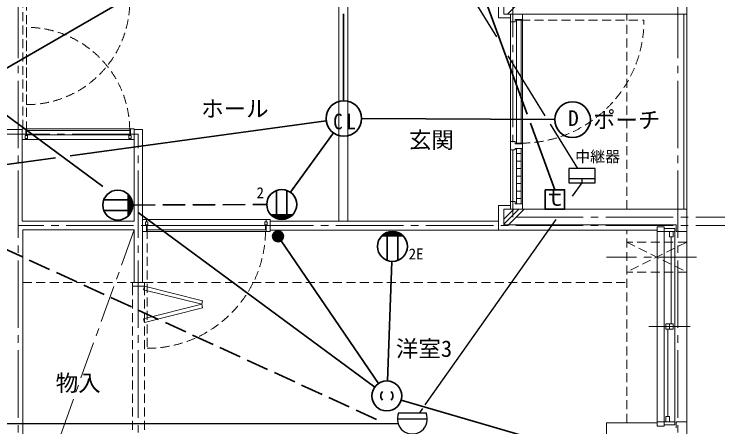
# Model space of a CAD drawing. Units: millimetres at full size, sheet at 1:50; details may follow other scales. Extents: x -9674 to 9699, y -6794 to 6791.
# Drawn here: x 1870 to 6566, y -1492 to 1265 of the extents above; entities that cross this region are included whole.
import ezdxf
from ezdxf.enums import TextEntityAlignment as Align

# ---------------------------------------------------------------- set-up
doc = ezdxf.new("R2010")
doc.units = ezdxf.units.MM
doc.header["$LTSCALE"] = 50
for name, pattern in [('CHAIN1', [8, 5, -1, 1, -1]), ('CHAIN2', [12, 9, -1, 1, -1]), ('DASHED1', [1.8, 1.2, -0.6]), ('DASHED3', [4, 3, -1])]:
    doc.linetypes.add(name, pattern=pattern)
for name, color, linetype, lineweight in [('1-0_芯', 134, 'CHAIN2', 9), ('1-1_躯体', 134, 'Continuous', 9), ('1-2_間仕切', 134, 'Continuous', 9), ('1-3_建具', 134, 'Continuous', 9), ('1-5_設備', 134, 'Continuous', 9), ('1-6_ﾊﾞﾙｺﾆｰ・階段', 134, 'Continuous', 9), ('1-7_その他', 134, 'DASHED1', 9), ('1-8_ハッチ', 134, 'Continuous', 9), ('1-C_梁', 134, 'DASHED1', 9), ('2-0_芯', 2, 'Continuous', 35), ('2-E', 2, 'Continuous', 35), ('3-3', 1, 'Continuous', 25), ('3-E', 3, 'Continuous', 35)]:
    doc.layers.add(name, color=color, linetype=linetype, lineweight=lineweight)
doc.layers.add('1-A_文字', color=134, linetype='Continuous')
doc.styles.add('ＭＳ ゴシック', font='')
doc.styles.get('ＭＳ ゴシック').set_extended_font_data('MS Gothic')

msp = doc.modelspace()

# ---------------------------------------------------------------- linework, layer by layer
at = {"layer": '1-0_芯'}
for p, q in [((1897.5, -3230.3), (1897.5, 4842.91)), ((6297.5, -3230.3), (6297.5, 4842.91)), ((5197.5, -90.59), (5197.5, 1316.41)), ((-8542.5, 462.91), (2697.5, 462.91)), ((2697.5, -3230.3), (2697.5, 462.91)), ((8067.5, -90.59), (5197.5, -90.59)), ((8067.5, -147.09), (1897.5, -147.09))]:
    msp.add_line(p, q, dxfattribs=at)
at = {"layer": '1-1_躯体'}
for p, q in [((6357.5, 1263.91), (6357.5, 1408.94)), ((6287.5, -143.09), (5137.5, -143.09)), ((6287.5, -143.09), (6287.5, -187.06)), ((6287.5, -1457.06), (6357.5, -1457.06)), ((6287.5, -1497.06), (6287.5, -1457.06)), ((6357.5, -3177.09), (6357.5, -1457.06))]:
    msp.add_line(p, q, dxfattribs=at)
for points in [[(6357.5, 1263.91), (5137.5, 1263.91), (5137.5, 1368.91)], [(6357.5, -38.09), (5137.5, -38.09), (5137.5, -143.09)], [(6287.5, -187.06), (6357.5, -187.06), (6357.5, -38.09)]]:
    msp.add_lwpolyline(points, dxfattribs=at)
at = {"layer": '1-2_間仕切'}
for p, q in [((967.5, 492.91), (1923.5, 492.91)), ((1923.5, -117.09), (1923.5, 492.91)), ((2671.5, 492.91), (2727.5, 492.91)), ((2671.5, -117.09), (2671.5, 492.91)), ((2727.5, -117.09), (2727.5, 492.91)), ((1923.5, -117.09), (2671.5, -117.09)), ((5102.5, -117.09), (3577.5, -117.09)), ((1927.5, -2247.09), (1927.5, -177.09)), ((1927.5, -177.09), (2671.5, -177.09)), ((2671.5, -177.09), (2671.5, -527.09)), ((2727.5, -527.09), (2727.5, -177.09)), ((5102.5, -178.09), (3577.5, -178.09))]:
    msp.add_line(p, q, dxfattribs=at)
at = {"layer": '1-3_建具', "linetype": 'DASHED1'}
for p, q in [((1953.5, 1347.91), (1953.5, 659.91)), ((5252.5, 1222.91), (6072.5, 1222.91)), ((1953.5, 487.91), (1953.5, 1175.91)), ((2757.5, -177.09), (2757.5, -967.09)), ((2660, -552.09), (2660, -2102.09)), ((2740, -552.09), (2740, -2102.09))]:
    msp.add_line(p, q, dxfattribs=at)
at = {"layer": '1-3_建具'}
for p, q in [((5182.5, 1263.91), (5182.5, 1212.91)), ((5182.5, 1248.91), (5182.5, 1227.91)), ((5222.5, 1222.91), (5222.5, 402.91)), ((5252.5, 1222.91), (5222.5, 1222.91)), ((5252.5, 1222.91), (5252.5, 402.91)), ((5262.5, 1227.91), (5262.5, 1263.91)), ((5262.5, 1227.91), (5262.5, 397.91)), ((5212.5, 1212.91), (5182.5, 1212.91)), ((5182.5, 412.91), (5182.5, 1212.91)), ((1948.5, 497.91), (1923.5, 497.91)), ((1948.5, 452.91), (1948.5, 497.91)), ((2646.5, 497.91), (1948.5, 497.91)), ((1953.5, 487.91), (1953.5, 457.91)), ((1953.5, 487.91), (2641.5, 487.91)), ((2641.5, 487.91), (2641.5, 457.91)), ((2646.5, 497.91), (2671.5, 497.91)), ((2646.5, 452.91), (2646.5, 497.91)), ((2671.5, 487.91), (2671.5, 497.91)), ((1943.5, 452.91), (1943.5, 432.91)), ((1943.5, 452.91), (1958.5, 452.91)), ((1943.5, 432.91), (1958.5, 432.91)), ((1948.5, 427.91), (1948.5, 432.91)), ((1948.5, 427.91), (2646.5, 427.91)), ((2641.5, 457.91), (1953.5, 457.91)), ((1958.5, 452.91), (1958.5, 432.91)), ((2636.5, 452.91), (2636.5, 432.91)), ((2651.5, 452.91), (2636.5, 452.91)), ((2651.5, 432.91), (2636.5, 432.91)), ((2646.5, 427.91), (2646.5, 432.91)), ((2646.5, 427.91), (2671.5, 427.91)), ((2651.5, 452.91), (2651.5, 432.91)), ((5212.5, 412.91), (5182.5, 412.91)), ((5182.5, 357.91), (5182.5, 412.91)), ((5212.5, 412.91), (5212.5, 397.91)), ((5252.5, 402.91), (5222.5, 402.91)), ((5182.5, 357.91), (5182.5, 12.91)), ((5222.5, 367.91), (5222.5, -2.09)), ((5222.5, 332.91), (5252.5, 332.91)), ((5252.5, 367.91), (5252.5, -2.09)), ((5262.5, -2.09), (5262.5, 367.91)), ((5222.5, 282.91), (5252.5, 282.91)), ((5222.5, 232.91), (5252.5, 232.91)), ((5222.5, 182.91), (5252.5, 182.91)), ((5222.5, 132.91), (5252.5, 132.91)), ((5222.5, 82.91), (5252.5, 82.91)), ((5212.5, 12.91), (5182.5, 12.91)), ((5182.5, -38.09), (5182.5, 12.91)), ((5222.5, 32.91), (5252.5, 32.91)), ((5182.5, -23.09), (5182.5, -2.09)), ((5262.5, -2.09), (5262.5, -38.09)), ((2727.5, -187.09), (2727.5, -107.09)), ((2727.5, -107.09), (2752.5, -107.09)), ((2762.5, -122.09), (2747.5, -122.09)), ((2747.5, -122.09), (2747.5, -142.09)), ((2752.5, -122.09), (2752.5, -107.09)), ((3552.5, -107.09), (2752.5, -107.09)), ((2762.5, -142.09), (2762.5, -122.09)), ((3542.5, -142.09), (3542.5, -122.09)), ((3557.5, -122.09), (3542.5, -122.09)), ((3552.5, -107.09), (3577.5, -107.09)), ((3552.5, -122.09), (3552.5, -107.09)), ((3557.5, -142.09), (3557.5, -122.09)), ((2727.5, -187.09), (2752.5, -187.09)), ((2747.5, -142.09), (2762.5, -142.09)), ((2757.5, -147.09), (2757.5, -177.09)), ((3547.5, -147.09), (2757.5, -147.09)), ((2757.5, -177.09), (3547.5, -177.09)), ((3557.5, -142.09), (3542.5, -142.09)), ((3547.5, -177.09), (3547.5, -147.09)), ((3552.5, -142.09), (3552.5, -187.09)), ((6160.5, -157.06), (6161.53, -157.06)), ((6160.5, -157.06), (6160.5, -187.06)), ((6160.5, -157.06), (6207.5, -157.06)), ((6160.5, -187.06), (6207.5, -187.06)), ((6160.5, -187.06), (6160.5, -1457.06)), ((6207.5, -157.06), (6207.5, -187.06)), ((6277.5, -167.06), (6207.5, -167.06)), ((6207.5, -187.06), (6277.5, -187.06)), ((6207.5, -202.06), (6207.5, -187.06)), ((6242.5, -222.06), (6242.5, -187.06)), ((6266.5, -222.06), (6266.5, -187.06)), ((6277.5, -167.06), (6277.5, -202.06)), ((6357.5, -187.06), (6357.5, -1457.06)), ((6207.5, -1442.06), (6207.5, -202.06)), ((6266.5, -222.06), (6242.5, -222.06)), ((6254.5, -804.56), (6254.5, -222.06)), ((6277.5, -1442.06), (6277.5, -202.06)), ((2740, -527.09), (2660, -527.09)), ((2733.94, -576.34), (2740, -552.09)), ((2740, -552.09), (2740, -527.09)), ((2733.94, -770.37), (3121.99, -673.35)), ((3128.06, -697.61), (2740, -794.62)), ((3121.99, -673.35), (3128.06, -697.61)), ((2733.94, -770.37), (2740, -794.62)), ((6380.98, -822.06), (6104.02, -822.06)), ((6266.5, -804.56), (6218.5, -804.56)), ((6218.5, -839.56), (6218.5, -804.56)), ((6266.5, -839.56), (6218.5, -839.56)), ((6230.5, -839.56), (6230.5, -1422.06)), ((6242.5, -839.56), (6242.5, -804.56)), ((6266.5, -839.56), (6266.5, -804.56)), ((6207.5, -1442.06), (6207.5, -1457.06)), ((6218.5, -1422.06), (6242.5, -1422.06)), ((6218.5, -1422.06), (6218.5, -1457.06)), ((6242.5, -1422.06), (6242.5, -1457.06)), ((6277.5, -1477.06), (6277.5, -1442.06)), ((6160.5, -1487.06), (6161.53, -1487.06)), ((6160.5, -1487.06), (6207.5, -1487.06)), ((6207.5, -1457.06), (6277.5, -1457.06)), ((6207.5, -1487.06), (6207.5, -1457.06)), ((6277.5, -1477.06), (6207.5, -1477.06))]:
    msp.add_line(p, q, dxfattribs=at)
for points in [[(5212.5, 1212.91), (5212.5, 1227.91), (5262.5, 1227.91)], [(1948.5, 427.91), (1923.5, 427.91), (1923.5, 497.91)], [(5212.5, 397.91), (5262.5, 397.91), (5262.5, 367.91)], [(5182.5, 357.91), (5212.5, 357.91), (5212.5, 367.91), (5262.5, 367.91)], [(5212.5, 12.91), (5212.5, -2.09), (5262.5, -2.09)], [(3552.5, -187.09), (3577.5, -187.09), (3577.5, -107.09)], [(2752.5, -142.09), (2752.5, -187.09), (3552.5, -187.09)], [(2740, -552.09), (2660, -552.09), (2660, -527.09)], [(2733.94, -576.34), (3121.99, -673.35), (3128.06, -649.1), (2740, -552.09)], [(6160.5, -1487.06), (6160.5, -1457.06), (6207.5, -1457.06)]]:
    msp.add_lwpolyline(points, dxfattribs=at)
at = {"layer": '1-3_建具', "linetype": 'DASHED1'}
for centre, radius, start, end in [((1953.5, 1347.91), 688, 270, 0), ((5252.5, 1222.91), 820, 270, 0), ((1953.5, 487.91), 688, 0, 90), ((2757.5, -177.09), 790, 270, 0)]:
    msp.add_arc(centre, radius, start, end, dxfattribs=at)
at = {"layer": '1-5_設備'}
for p, q in [((4037.5, -117.09), (4037.5, 1342.91)), ((4097.5, -117.09), (4097.5, 1342.91))]:
    msp.add_line(p, q, dxfattribs=at)
at = {"layer": '1-6_ﾊﾞﾙｺﾆｰ・階段'}
for p, q in [((6337.5, -38.09), (6337.5, 1263.91)), ((6357.5, -38.09), (6357.5, 1263.91))]:
    msp.add_line(p, q, dxfattribs=at)
at = {"layer": '1-7_その他', "linetype": 'CHAIN1'}
for p, q in [((2671.5, -177.09), (1927.5, -2247.09)), ((6422.5, -357.59), (5822.5, -357.59))]:
    msp.add_line(p, q, dxfattribs=at)
at = {"layer": '1-7_その他'}
for p, q in [((5957.5, -257.59), (6357.5, -457.59)), ((6357.5, -257.59), (5957.5, -457.59)), ((6357.5, -257.59), (5957.5, -257.59)), ((6357.5, -457.59), (5957.5, -457.59))]:
    msp.add_line(p, q, dxfattribs=at)
at = {"layer": '1-8_ハッチ'}
for p, q in [((5102.5, 1238.91), (5102.5, 1403.91)), ((5161.68, 1263.91), (5266.68, 1368.91)), ((5102.5, 1238.91), (5182.5, 1238.91)), ((5102.5, -13.09), (5182.5, -13.09)), ((5102.5, -13.09), (5102.5, -178.09)), ((5137.5, -139.13), (5238.54, -38.09)), ((5137.5, -103.77), (5203.18, -38.09)), ((5168.89, -143.09), (5273.89, -38.09)), ((5102.5, -178.09), (6160.5, -178.09)), ((6160.5, -1464.06), (5822.5, -1464.06)), ((5822.5, -2247.09), (5822.5, -1464.06))]:
    msp.add_line(p, q, dxfattribs=at)
at = {"layer": '1-C_梁'}
for p, q in [((1927.5, 497.91), (1927.5, 1337.91)), ((5957.5, -38.09), (5957.5, 1263.91)), ((5957.5, -1464.06), (5957.5, -178.09)), ((1927.5, -527.09), (5957.5, -527.09))]:
    msp.add_line(p, q, dxfattribs=at)
at = {"layer": '2-0_芯'}
for p, q in [((3088.68, 1636.72), (1627.5, 793.83)), ((4068.74, 1265.5), (4068.74, 685.93)), ((2462.68, 113.43), (1627.5, 730.07)), ((4188.77, 566.59), (5477.26, 560.34)), ((2244.9, 317.44), (3952.32, 551.06)), ((3714.33, 74.46), (4000.48, 470.86)), ((1343.84, 194.15), (2146.38, 303.96)), ((2631.9, -82.47), (2631.9, 60.36)), ((2634.9, -79.39), (2634.9, 57.29)), ((2640.9, -72.36), (2640.9, 50.26)), ((3620.79, -100.34), (3620.79, 87.05)), ((3690.79, -100.34), (3690.79, 87.05)), ((2468.19, 23.95), (2655.58, 23.95)), ((2646.9, -63.73), (2646.9, 41.63)), ((2652.9, -52.52), (2652.9, 30.41)), ((2658.9, -35.37), (2658.9, 13.27)), ((2468.19, -46.05), (2655.58, -46.05)), ((4276.35, -1225.67), (2697.47, -59.93)), ((3727.2, -76.66), (3584.37, -76.66)), ((3724.13, -79.66), (3587.44, -79.66)), ((3717.1, -85.66), (3594.48, -85.66)), ((3708.47, -91.66), (3603.11, -91.66)), ((3697.25, -97.66), (3614.32, -97.66)), ((3680.11, -103.66), (3631.47, -103.66)), ((3621.27, -253.96), (3621.27, -184.55)), ((3630.87, -255.26), (3630.87, -183.25)), ((3640.48, -253.96), (3640.48, -184.55)), ((3602.07, -240.86), (3602.07, -197.65)), ((3611.67, -249.71), (3611.67, -188.8)), ((3650.08, -249.71), (3650.08, -188.8)), ((3659.68, -240.86), (3659.68, -197.65)), ((4465.95, -216.6), (4323.12, -216.6)), ((4462.88, -213.6), (4326.2, -213.6)), ((4455.85, -207.6), (4333.23, -207.6)), ((4447.22, -201.6), (4341.86, -201.6)), ((4436, -195.6), (4353.07, -195.6)), ((4359.54, -192.92), (4359.54, -380.31)), ((4418.86, -189.6), (4370.22, -189.6)), ((4429.54, -192.92), (4429.54, -380.31)), ((4300.5, -1202.42), (3651.14, -249.01)), ((4360.57, -1185.14), (4390.76, -386.56)), ((4452.79, -1313.04), (5633.82, -1657.13))]:
    msp.add_line(p, q, dxfattribs=at)
for centre, radius in [((2561.89, -11.05), 100.02), ((3655.79, -6.64), 100.02), ((3630.87, -219.25), 36.01), ((4394.54, -286.61), 100.02), ((4356.79, -1285.07), 100)]:
    msp.add_circle(centre, radius, dxfattribs=at)
for centre, start, end in [((4356.87, -1285.07), 134.60825, 225.39172), ((4356.71, -1285.07), 314.60825, 45.39172)]:
    msp.add_arc(centre, 40.08, start, end, dxfattribs=at)
at = {"layer": '2-E', "linetype": 'DASHED3'}
msp.add_line((2661.91, -10.65), (3555.77, -7.05), dxfattribs=at)
at = {"layer": '2-E'}
for centre in [(4070, 567.16), (5596.03, 559.77)]:
    msp.add_circle(centre, 118.77, dxfattribs=at)
at = {"layer": '3-3'}
for p, q in [((5089.69, 1113.1), (4772.82, 1629.16)), ((5413.31, 586.06), (5167.27, 986.75)), ((5630.11, 232.98), (5448.56, 528.65)), ((5570.46, 166.37), (5747.85, 166.37)), ((5659.16, 138.37), (5659.16, 166.37)), ((5595.69, 48.28), (5659.16, 138.37)), ((4613.66, -1345.6), (5486.23, -107.09)), ((4435.42, -1398.44), (4618.79, -1398.44)), ((4576.44, -1398.44), (4597.2, -1368.96)), ((4427.09, -1438.44), (4627.13, -1438.44)), ((923.06, -1468.45), (4431.69, -1468.45))]:
    msp.add_line(p, q, dxfattribs=at)
msp.add_lwpolyline([(5570.46, 138.37), (5747.85, 138.37), (5747.85, 232.98), (5570.46, 232.98)], close=True, dxfattribs=at)
msp.add_arc((4527.11, -1438.43), 100.03, 156.4305, 23.56947, dxfattribs=at)
at = {"layer": '3-E'}
for p, q in [((4918.31, 1624.77), (5293.61, 595.89)), ((5315.38, 536.2), (5477.44, 91.91))]:
    msp.add_line(p, q, dxfattribs=at)
at = {"layer": '3-E', "linetype": 'DASHED3'}
msp.add_line((4288.06, -1442.2), (1250.29, -46.62), dxfattribs=at)
at = {"layer": '3-E'}
msp.add_lwpolyline([(5412.44, 91.91), (5412.44, -38.09), (5542.44, -38.09), (5542.44, 91.91)], close=True, dxfattribs=at)

# ---------------------------------------------------------------- texts
at = {"layer": '1-A_文字', "style": 'ＭＳ ゴシック'}
for s, p in [('ホール', (3118.15, 545.02)), ('ポーチ', (5732.17, 469.75)), ('玄関', (4503.98, 336.62)), ('洋室3', (4417.44, -1057.64)), ('物入', (2147.5, -1287.09))]:
    msp.add_text(s, height=110, dxfattribs=at).set_placement(p, align=Align.BOTTOM_LEFT)
at = {"layer": '2-0_芯', "color": 7, "style": 'ＭＳ ゴシック'}
for s, p in [('2', (3487.55, 12.9)), ('2E', (4502.48, -395.39))]:
    msp.add_text(s, height=73.31, dxfattribs=at).set_placement(p, align=Align.BOTTOM_LEFT)
at = {"layer": '2-E', "color": 7, "style": 'ＭＳ ゴシック'}
for s, height, p in [('D', 104.5, (5566.51, 486.17)), ('ｔ', 110, (5402.44, -48.09))]:
    msp.add_text(s, height=height, dxfattribs=at).set_placement(p, align=Align.BOTTOM_LEFT)
at = {"layer": '2-E', "color": 7, "insert": (3998.92, 493.57), "char_height": 104.5, "attachment_point": 7, "style": 'ＭＳ ゴシック'}
msp.add_mtext('\\T1.36;\\W0.9;CL', dxfattribs=at)
at = {"layer": '3-E', "color": 7, "style": 'ＭＳ ゴシック'}
msp.add_text('中継器', height=73.31, dxfattribs=at).set_placement((5613.07, 254.99), align=Align.BOTTOM_LEFT)

doc.saveas('drawing.dxf')
